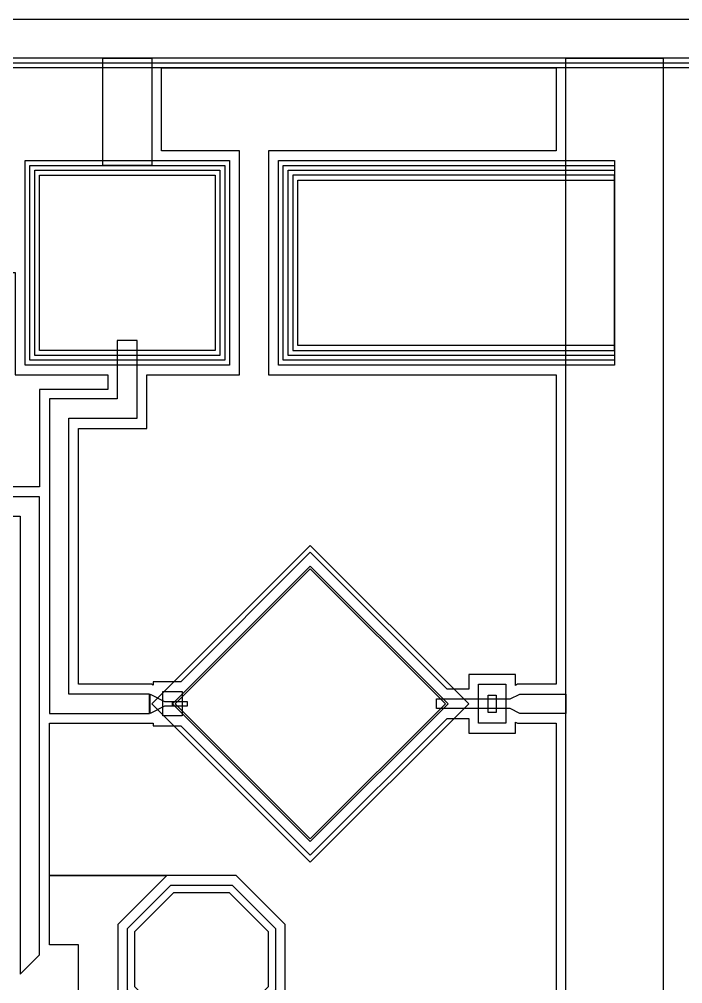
# Model space of a CAD drawing. Extents: x 17 to 2017, y 12 to 3012.
# Drawn here: x 406 to 1087, y 2022 to 3012 of the extents above; entities that cross this region are included whole.
import ezdxf

# ---------------------------------------------------------------- set-up
doc = ezdxf.new("R2010")
doc.units = 0
doc.header["$MEASUREMENT"] = 0
for name, color, linetype in [('L12D0_ETCH', 190, 'CONTINUOUS'), ('L14D0_AU', 2, 'CONTINUOUS'), ('L15D0_PVIA', 7, 'CONTINUOUS'), ('L18D0_SU8', 7, 'CONTINUOUS'), ('L1D0_PLUG', 200, 'CONTINUOUS'), ('L3D0_BASE', 3, 'CONTINUOUS'), ('L4D0_CNTR', 1, 'CONTINUOUS'), ('L50D0_SIO2', 52, 'CONTINUOUS'), ('L7D0_DE', 42, 'CONTINUOUS'), ('L8D0_WIRE', 5, 'CONTINUOUS'), ('L9D0_CONT', 30, 'CONTINUOUS')]:
    doc.layers.add(name, color=color, linetype=linetype)

msp = doc.modelspace()

# ---------------------------------------------------------------- linework, layer by layer
at = {"layer": 'L12D0_ETCH'}
msp.add_lwpolyline([(16.55, 2962.27), (66.55, 2962.27), (66.55, 62.27), (1966.55, 62.27), (1966.55, 2962.27), (16.55, 2962.27), (16.55, 3012.27), (2016.55, 3012.27), (2016.55, 12.27), (16.55, 12.27)], close=True, dxfattribs=at)
at = {"layer": 'L14D0_AU'}
for points in [[(541.39, 2329.59), (466.55, 2329.59), (466.55, 2592.27), (536.55, 2592.27), (536.55, 2647.27), (631.55, 2647.27), (631.55, 2877.27), (551.55, 2877.27), (551.55, 2962.27), (956.55, 2962.27), (956.55, 2877.27), (661.55, 2877.27), (661.55, 2647.27), (956.55, 2647.27), (956.55, 2329.59), (917.12, 2329.59), (914.98, 2328.52), (914.98, 2339.59), (866.98, 2339.59), (866.98, 2324.59), (844.91, 2324.59), (704.34, 2465.15), (571.28, 2332.09), (542.92, 2332.09), (542.92, 2328.82)], [(606.55, 2672.27), (426.55, 2672.27), (426.55, 2852.27), (606.55, 2852.27)], [(1016.55, 2852.27), (686.55, 2852.27), (686.55, 2672.27), (1016.55, 2672.27)], [(401.55, 2752.27), (401.55, 2647.27), (496.55, 2647.27), (496.55, 2632.27), (426.55, 2632.27), (426.55, 2532.27), (381.55, 2532.27), (381.55, 2752.27)]]:
    msp.add_lwpolyline(points, close=True, dxfattribs=at)
for points in [[(678.64, 2011.76), (678.64, 2083.05), (628.28, 2133.4), (436.55, 2133.4), (436.55, 2289.59), (542.92, 2289.59), (542.92, 2287.09), (571.28, 2287.09), (704.34, 2154.02), (844.91, 2294.59), (866.98, 2294.59), (866.98, 2279.59), (914.98, 2279.59), (914.98, 2290.66), (917.12, 2289.59), (956.55, 2289.59), (956.55, 1805.22)], [(466.55, 1805.22), (466.55, 2062.27), (436.55, 2062.27), (436.55, 2133.4), (557, 2133.4), (506.64, 2083.05), (506.64, 2011.76)]]:
    msp.add_lwpolyline(points, dxfattribs=at)
at = {"layer": 'L15D0_PVIA'}
msp.add_lwpolyline([(691.55, 2847.27), (1016.55, 2847.27), (1016.55, 2677.27), (691.55, 2677.27)], close=True, dxfattribs=at)
at = {"layer": 'L18D0_SU8'}
msp.add_lwpolyline([(524.14, 2018.9), (524.14, 2075.9), (564.14, 2115.9), (621.14, 2115.9), (661.14, 2075.9), (661.14, 2018.9), (621.14, 1978.9), (564.14, 1978.9)], close=True, dxfattribs=at)
at = {"layer": 'L1D0_PLUG'}
msp.add_lwpolyline([(876.98, 2329.59), (904.98, 2329.59), (904.98, 2289.59), (876.98, 2289.59)], close=True, dxfattribs=at)
at = {"layer": 'L3D0_BASE'}
for points in [[(56.55, 3012.27), (2016.55, 3012.27), (2016.55, 2972.27), (56.55, 2972.27)], [(491.55, 2972.27), (541.55, 2972.27), (541.55, 2862.27), (491.55, 2862.27)], [(966.55, 2972.27), (1066.55, 2972.27), (1066.55, 52.27), (966.55, 52.27)], [(616.55, 2662.27), (416.55, 2662.27), (416.55, 2862.27), (616.55, 2862.27)], [(676.55, 2862.27), (1016.55, 2862.27), (1016.55, 2662.27), (676.55, 2662.27)], [(562.92, 2309.59), (704.34, 2451.01), (845.76, 2309.59), (704.34, 2168.16)], [(909.48, 2304.59), (833.76, 2304.59), (833.76, 2314.59), (909.48, 2314.59), (919.48, 2319.59), (966.55, 2319.59), (966.55, 2299.59), (919.48, 2299.59)], [(516.64, 2015.9), (516.64, 2078.9), (561.14, 2123.4), (624.14, 2123.4), (668.64, 2078.9), (668.64, 2015.9), (624.14, 1971.4), (561.14, 1971.4)]]:
    msp.add_lwpolyline(points, close=True, dxfattribs=at)
at = {"layer": 'L4D0_CNTR'}
for points in [[(16.55, 12.27), (16.55, 2967.27), (61.55, 2967.27), (61.55, 57.27), (1971.55, 57.27), (1971.55, 2967.27), (16.55, 2967.27), (16.55, 3012.27), (2016.55, 3012.27), (2016.55, 12.27)], [(611.55, 2667.27), (421.55, 2667.27), (421.55, 2857.27), (611.55, 2857.27)], [(681.55, 2857.27), (1016.55, 2857.27), (1016.55, 2667.27), (681.55, 2667.27)], [(565.75, 2309.59), (704.34, 2448.17), (842.93, 2309.58), (704.34, 2170.99)]]:
    msp.add_lwpolyline(points, close=True, dxfattribs=at)
at = {"layer": 'L50D0_SIO2', "linetype": 'Continuous'}
msp.add_lwpolyline([(552.92, 2297.09), (552.92, 2322.09), (572.92, 2322.09), (572.92, 2297.09)], close=True, dxfattribs=at)
at = {"layer": 'L7D0_DE'}
for points in [[(16.55, 12.45), (16.55, 2972.27), (56.55, 2972.27), (56.55, 52.44), (1976.55, 52.27), (1976.55, 2972.27), (16.55, 2972.27), (16.55, 3012.27), (2016.55, 3012.27), (2016.55, 12.27), (2016.55, 12.27)], [(541.71, 2309.58), (704.35, 2472.22), (866.98, 2309.59), (704.34, 2146.95)]]:
    msp.add_lwpolyline(points, close=True, dxfattribs=at)
at = {"layer": 'L8D0_WIRE'}
for points in [[(621.55, 2657.27), (411.55, 2657.27), (411.55, 2867.27), (621.55, 2867.27)], [(671.55, 2867.27), (1016.55, 2867.27), (1016.55, 2657.27), (671.55, 2657.27)], [(456.38, 2602.73), (526.8, 2602.73), (526.8, 2682.68), (506.2, 2682.68), (506.2, 2622.54), (436.62, 2622.54), (436.62, 2299.66), (539.45, 2299.66), (539.45, 2319.43), (456.38, 2319.43)], [(346.43, 2502.22), (406.52, 2502.22), (406.52, 2032.18), (426.34, 2051.99), (426.34, 2522.03), (346.43, 2522.03)], [(539.85, 2319.59), (554.85, 2312.09), (562.92, 2312.09), (562.92, 2307.09), (554.85, 2307.09), (539.85, 2299.59)], [(577.92, 2312.09), (577.92, 2307.09), (562.92, 2307.09), (562.92, 2312.09)]]:
    msp.add_lwpolyline(points, close=True, dxfattribs=at)
at = {"layer": 'L9D0_CONT'}
msp.add_lwpolyline([(886.98, 2318.59), (894.98, 2318.59), (894.98, 2300.59), (886.98, 2300.59)], close=True, dxfattribs=at)

doc.saveas('drawing.dxf')
